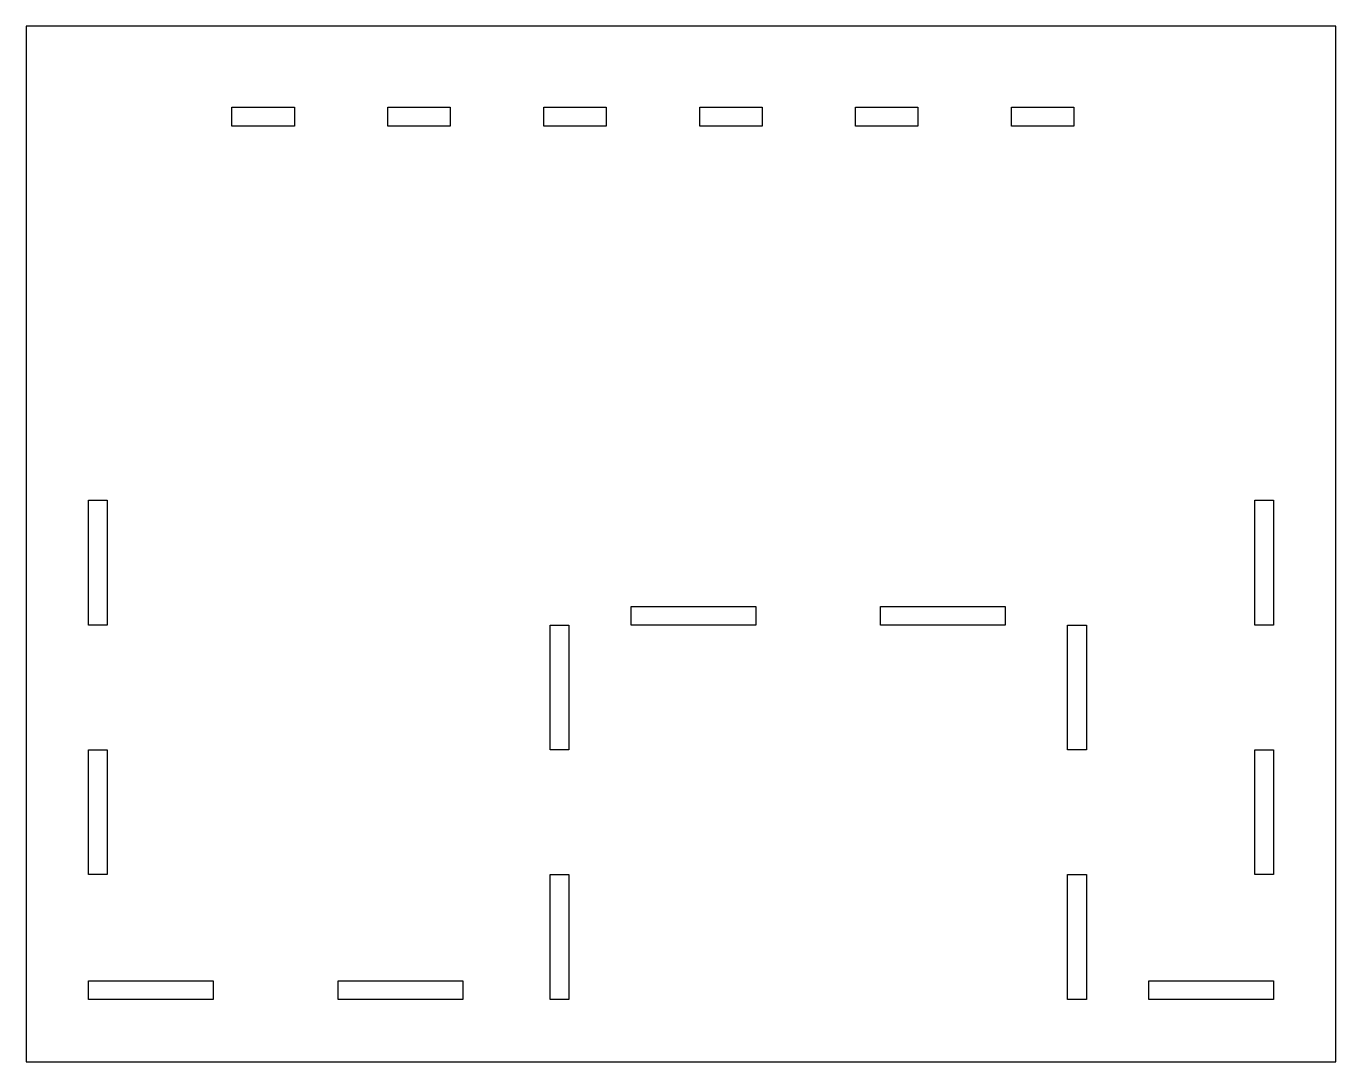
# Model space of a CAD drawing. Header units: millimetres. Extents: x -105 to 105, y -50 to 116.
import ezdxf

# ---------------------------------------------------------------- set-up
doc = ezdxf.new("R2010")
doc.units = ezdxf.units.MM

msp = doc.modelspace()

# ---------------------------------------------------------------- linework, layer by layer
for points in [[(-105, -50), (105, -50), (105, 116), (-105, 116)], [(-72, 100), (-72, 103), (-62, 103), (-62, 100)], [(-47, 100), (-47, 103), (-37, 103), (-37, 100)], [(-22, 100), (-22, 103), (-12, 103), (-12, 100)], [(3, 100), (3, 103), (13, 103), (13, 100)], [(28, 100), (28, 103), (38, 103), (38, 100)], [(63, 103), (63, 100), (53, 100), (53, 103)], [(-95, 20), (-95, 40), (-92, 40), (-92, 20)], [(92, 20), (92, 40), (95, 40), (95, 20)], [(-8, 20), (-8, 23), (12, 23), (12, 20)], [(32, 20), (32, 23), (52, 23), (52, 20)], [(-18, 20), (-18, 0), (-21, 0), (-21, 20)], [(62, 0), (62, 20), (65, 20), (65, 0)], [(-95, -20), (-95, 0), (-92, 0), (-92, -20)], [(95, 0), (95, -20), (92, -20), (92, 0)], [(-18, -20), (-18, -40), (-21, -40), (-21, -20)], [(62, -40), (62, -20), (65, -20), (65, -40)], [(-75, -37), (-75, -40), (-95, -40), (-95, -37)], [(-35, -37), (-35, -40), (-55, -40), (-55, -37)], [(95, -37), (95, -40), (75, -40), (75, -37)]]:
    msp.add_lwpolyline(points, close=True)

doc.saveas('drawing.dxf')
